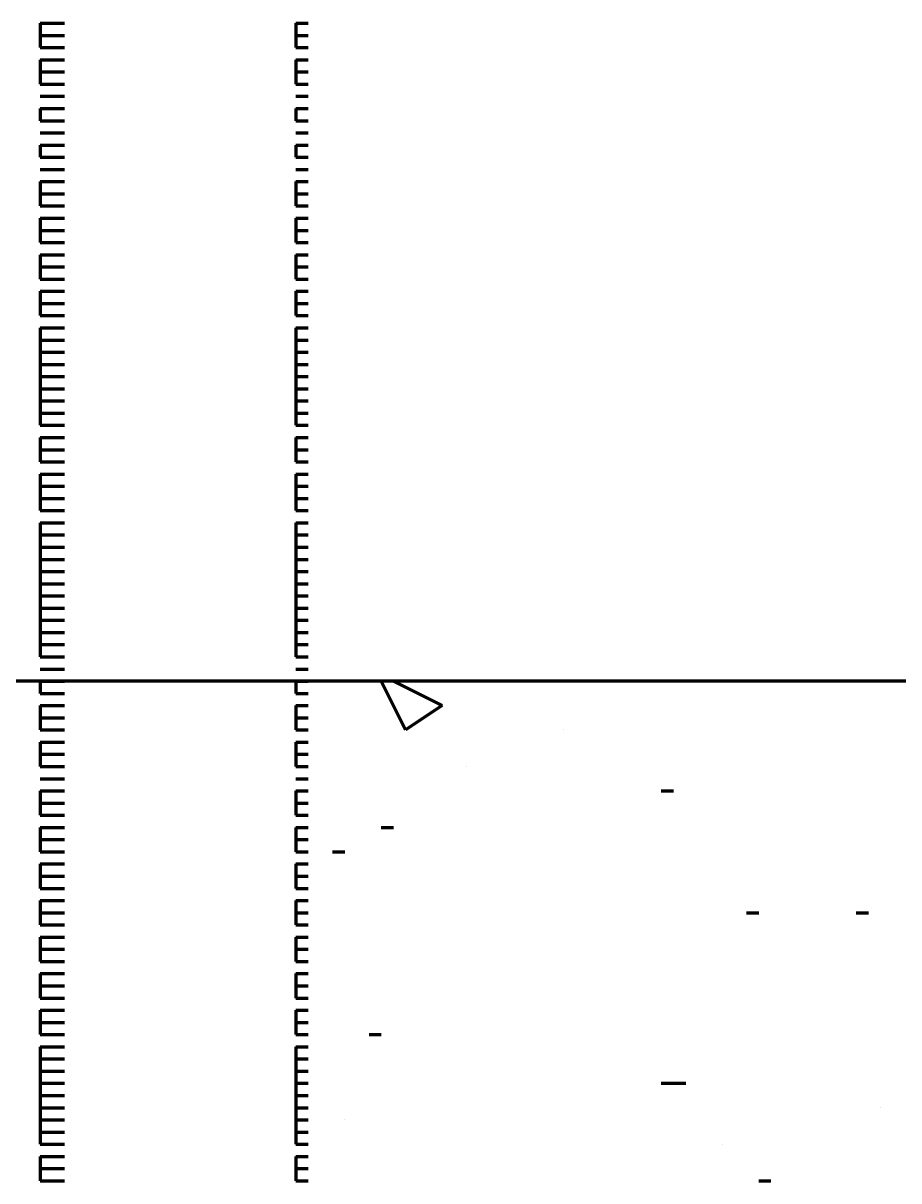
# Model space of a CAD drawing. Header units: inches. Extents: x 16 to 776, y 37 to 575.
# Drawn here: x 276.1 to 288.08, y 314.33 to 330.17 of the extents above; entities that cross this region are included whole.
import ezdxf

# ---------------------------------------------------------------- set-up
doc = ezdxf.new("R2010")
doc.units = ezdxf.units.IN
doc.header["$MEASUREMENT"] = 0
doc.layers.add('P', color=250, linetype='CONTINUOUS', lineweight=100)

msp = doc.modelspace()

# ---------------------------------------------------------------- linework, layer by layer
at = {"layer": 'P', "color": 0, "linetype": 'Continuous'}
for points in [[(276.333, 330.167), (276.5, 330.167)], [(276.333, 330.167), (276.333, 330.167)], [(276.333, 330.167), (276.5, 330.167)], [(276.333, 330.167), (276.5, 330.167)], [(276.333, 330.167), (276.333, 330)], [(276.333, 330.167), (276.5, 330.167)], [(276.5, 330.167), (276.667, 330.167)], [(276.5, 330.167), (276.667, 330.167)], [(276.5, 330.167), (276.667, 330.167)], [(276.5, 330.167), (276.667, 330.167)], [(279.833, 330.167), (280, 330.167)], [(279.833, 330.167), (279.833, 330.167)], [(279.833, 330.167), (280, 330.167)], [(279.833, 330.167), (280, 330.167)], [(279.833, 330.167), (279.833, 330)], [(279.833, 330.167), (280, 330.167)], [(280, 330.167), (280, 330.167)], [(280, 330.167), (280, 330.167)], [(280, 330.167), (280, 330.167)], [(280, 330.167), (280, 330.167)], [(276.333, 330), (276.5, 330)], [(276.333, 330), (276.333, 329.833)], [(276.333, 330), (276.5, 330)], [(276.5, 330), (276.667, 330)], [(276.5, 330), (276.667, 330)], [(279.833, 330), (280, 330)], [(279.833, 330), (279.833, 329.833)], [(279.833, 330), (280, 330)], [(280, 330), (280, 330)], [(280, 330), (280, 330)], [(276.333, 329.833), (276.5, 329.833)], [(276.333, 329.833), (276.5, 329.833)], [(276.333, 329.833), (276.5, 329.833)], [(276.333, 329.833), (276.5, 329.833)], [(276.333, 329.833), (276.5, 329.833)], [(276.333, 329.833), (276.5, 329.833)], [(276.5, 329.833), (276.667, 329.833)], [(276.5, 329.833), (276.667, 329.833)], [(276.5, 329.833), (276.667, 329.833)], [(276.5, 329.833), (276.667, 329.833)], [(276.5, 329.833), (276.667, 329.833)], [(276.5, 329.833), (276.667, 329.833)], [(279.833, 329.833), (280, 329.833)], [(279.833, 329.833), (280, 329.833)], [(279.833, 329.833), (280, 329.833)], [(279.833, 329.833), (280, 329.833)], [(279.833, 329.833), (280, 329.833)], [(279.833, 329.833), (280, 329.833)], [(280, 329.833), (280, 329.833)], [(280, 329.833), (280, 329.833)], [(280, 329.833), (280, 329.833)], [(280, 329.833), (280, 329.833)], [(280, 329.833), (280, 329.833)], [(280, 329.833), (280, 329.833)], [(276.333, 329.667), (276.5, 329.667)], [(276.333, 329.667), (276.333, 329.5)], [(276.333, 329.667), (276.5, 329.667)], [(276.5, 329.667), (276.667, 329.667)], [(276.5, 329.667), (276.667, 329.667)], [(279.833, 329.667), (280, 329.667)], [(279.833, 329.667), (279.833, 329.5)], [(279.833, 329.667), (280, 329.667)], [(280, 329.667), (280, 329.667)], [(280, 329.667), (280, 329.667)], [(276.333, 329.5), (276.5, 329.5)], [(276.333, 329.5), (276.333, 329.333)], [(276.333, 329.5), (276.5, 329.5)], [(276.5, 329.5), (276.667, 329.5)], [(276.5, 329.5), (276.667, 329.5)], [(279.833, 329.5), (280, 329.5)], [(279.833, 329.5), (279.833, 329.333)], [(279.833, 329.5), (280, 329.5)], [(280, 329.5), (280, 329.5)], [(280, 329.5), (280, 329.5)], [(276.333, 329.333), (276.5, 329.333)], [(276.333, 329.333), (276.333, 329.333)], [(276.333, 329.333), (276.5, 329.333)], [(276.333, 329.333), (276.5, 329.333)], [(276.333, 329.333), (276.5, 329.333)], [(276.333, 329.333), (276.5, 329.333)], [(276.5, 329.333), (276.667, 329.333)], [(276.5, 329.333), (276.667, 329.333)], [(276.5, 329.333), (276.667, 329.333)], [(276.5, 329.333), (276.667, 329.333)], [(276.5, 329.333), (276.667, 329.333)], [(279.833, 329.333), (280, 329.333)], [(279.833, 329.333), (279.833, 329.333)], [(279.833, 329.333), (280, 329.333)], [(279.833, 329.333), (280, 329.333)], [(279.833, 329.333), (280, 329.333)], [(279.833, 329.333), (280, 329.333)], [(280, 329.333), (280, 329.333)], [(280, 329.333), (280, 329.333)], [(280, 329.333), (280, 329.333)], [(280, 329.333), (280, 329.333)], [(280, 329.333), (280, 329.333)], [(276.333, 329.167), (276.5, 329.167)], [(276.333, 329.167), (276.5, 329.167)], [(276.333, 329.167), (276.5, 329.167)], [(276.5, 329.167), (276.667, 329.167)], [(276.5, 329.167), (276.667, 329.167)], [(276.5, 329.167), (276.667, 329.167)], [(279.833, 329.167), (280, 329.167)], [(279.833, 329.167), (280, 329.167)], [(279.833, 329.167), (280, 329.167)], [(280, 329.167), (280, 329.167)], [(280, 329.167), (280, 329.167)], [(280, 329.167), (280, 329.167)], [(276.333, 329), (276.5, 329)], [(276.333, 329), (276.333, 329)], [(276.333, 329), (276.5, 329)], [(276.333, 329), (276.5, 329)], [(276.333, 329), (276.333, 328.833)], [(276.333, 329), (276.5, 329)], [(276.5, 329), (276.667, 329)], [(276.5, 329), (276.667, 329)], [(276.5, 329), (276.667, 329)], [(276.5, 329), (276.667, 329)], [(279.833, 329), (280, 329)], [(279.833, 329), (279.833, 329)], [(279.833, 329), (280, 329)], [(279.833, 329), (280, 329)], [(279.833, 329), (279.833, 328.833)], [(279.833, 329), (280, 329)], [(280, 329), (280, 329)], [(280, 329), (280, 329)], [(280, 329), (280, 329)], [(280, 329), (280, 329)], [(276.333, 328.833), (276.5, 328.833)], [(276.333, 328.833), (276.5, 328.833)], [(276.333, 328.833), (276.5, 328.833)], [(276.5, 328.833), (276.667, 328.833)], [(276.5, 328.833), (276.667, 328.833)], [(276.5, 328.833), (276.667, 328.833)], [(279.833, 328.833), (280, 328.833)], [(279.833, 328.833), (280, 328.833)], [(279.833, 328.833), (280, 328.833)], [(280, 328.833), (280, 328.833)], [(280, 328.833), (280, 328.833)], [(280, 328.833), (280, 328.833)], [(276.333, 328.667), (276.5, 328.667)], [(276.333, 328.667), (276.5, 328.667)], [(276.333, 328.667), (276.5, 328.667)], [(276.5, 328.667), (276.667, 328.667)], [(276.5, 328.667), (276.667, 328.667)], [(276.5, 328.667), (276.667, 328.667)], [(279.833, 328.667), (280, 328.667)], [(279.833, 328.667), (280, 328.667)], [(279.833, 328.667), (280, 328.667)], [(280, 328.667), (280, 328.667)], [(280, 328.667), (280, 328.667)], [(280, 328.667), (280, 328.667)], [(276.333, 328.5), (276.5, 328.5)], [(276.333, 328.5), (276.333, 328.5)], [(276.333, 328.5), (276.5, 328.5)], [(276.333, 328.5), (276.5, 328.5)], [(276.333, 328.5), (276.333, 328.333)], [(276.333, 328.5), (276.5, 328.5)], [(276.5, 328.5), (276.667, 328.5)], [(276.5, 328.5), (276.667, 328.5)], [(276.5, 328.5), (276.667, 328.5)], [(276.5, 328.5), (276.667, 328.5)], [(279.833, 328.5), (280, 328.5)], [(279.833, 328.5), (279.833, 328.5)], [(279.833, 328.5), (280, 328.5)], [(279.833, 328.5), (280, 328.5)], [(279.833, 328.5), (279.833, 328.333)], [(279.833, 328.5), (280, 328.5)], [(280, 328.5), (280, 328.5)], [(280, 328.5), (280, 328.5)], [(280, 328.5), (280, 328.5)], [(280, 328.5), (280, 328.5)], [(276.333, 328.333), (276.5, 328.333)], [(276.333, 328.333), (276.5, 328.333)], [(276.333, 328.333), (276.5, 328.333)], [(276.5, 328.333), (276.667, 328.333)], [(276.5, 328.333), (276.667, 328.333)], [(276.5, 328.333), (276.667, 328.333)], [(279.833, 328.333), (280, 328.333)], [(279.833, 328.333), (280, 328.333)], [(279.833, 328.333), (280, 328.333)], [(280, 328.333), (280, 328.333)], [(280, 328.333), (280, 328.333)], [(280, 328.333), (280, 328.333)], [(276.333, 328.167), (276.5, 328.167)], [(276.333, 328.167), (276.5, 328.167)], [(276.333, 328.167), (276.5, 328.167)], [(276.5, 328.167), (276.667, 328.167)], [(276.5, 328.167), (276.667, 328.167)], [(276.5, 328.167), (276.667, 328.167)], [(279.833, 328.167), (280, 328.167)], [(279.833, 328.167), (280, 328.167)], [(279.833, 328.167), (280, 328.167)], [(280, 328.167), (280, 328.167)], [(280, 328.167), (280, 328.167)], [(280, 328.167), (280, 328.167)], [(276.333, 328), (276.5, 328)], [(276.333, 328), (276.333, 328)], [(276.333, 328), (276.5, 328)], [(276.333, 328), (276.5, 328)], [(276.333, 328), (276.333, 327.833)], [(276.333, 328), (276.5, 328)], [(276.5, 328), (276.667, 328)], [(276.5, 328), (276.667, 328)], [(276.5, 328), (276.667, 328)], [(276.5, 328), (276.667, 328)], [(279.833, 328), (280, 328)], [(279.833, 328), (279.833, 328)], [(279.833, 328), (280, 328)], [(279.833, 328), (280, 328)], [(279.833, 328), (279.833, 327.833)], [(279.833, 328), (280, 328)], [(280, 328), (280, 328)], [(280, 328), (280, 328)], [(280, 328), (280, 328)], [(280, 328), (280, 328)], [(276.333, 327.833), (276.5, 327.833)], [(276.333, 327.833), (276.333, 327.667)], [(276.333, 327.833), (276.5, 327.833)], [(276.5, 327.833), (276.667, 327.833)], [(276.5, 327.833), (276.667, 327.833)], [(279.833, 327.833), (280, 327.833)], [(279.833, 327.833), (279.833, 327.667)], [(279.833, 327.833), (280, 327.833)], [(280, 327.833), (280, 327.833)], [(280, 327.833), (280, 327.833)], [(276.333, 327.667), (276.5, 327.667)], [(276.333, 327.667), (276.5, 327.667)], [(276.333, 327.667), (276.5, 327.667)], [(276.333, 327.667), (276.5, 327.667)], [(276.333, 327.667), (276.5, 327.667)], [(276.333, 327.667), (276.5, 327.667)], [(276.5, 327.667), (276.667, 327.667)], [(276.5, 327.667), (276.667, 327.667)], [(276.5, 327.667), (276.667, 327.667)], [(276.5, 327.667), (276.667, 327.667)], [(276.5, 327.667), (276.667, 327.667)], [(276.5, 327.667), (276.667, 327.667)], [(279.833, 327.667), (280, 327.667)], [(279.833, 327.667), (280, 327.667)], [(279.833, 327.667), (280, 327.667)], [(279.833, 327.667), (280, 327.667)], [(279.833, 327.667), (280, 327.667)], [(279.833, 327.667), (280, 327.667)], [(280, 327.667), (280, 327.667)], [(280, 327.667), (280, 327.667)], [(280, 327.667), (280, 327.667)], [(280, 327.667), (280, 327.667)], [(280, 327.667), (280, 327.667)], [(280, 327.667), (280, 327.667)], [(276.333, 327.5), (276.5, 327.5)], [(276.333, 327.5), (276.333, 327.333)], [(276.333, 327.5), (276.5, 327.5)], [(276.5, 327.5), (276.667, 327.5)], [(276.5, 327.5), (276.667, 327.5)], [(279.833, 327.5), (280, 327.5)], [(279.833, 327.5), (279.833, 327.333)], [(279.833, 327.5), (280, 327.5)], [(280, 327.5), (280, 327.5)], [(280, 327.5), (280, 327.5)], [(276.333, 327.333), (276.5, 327.333)], [(276.333, 327.333), (276.333, 327.167)], [(276.333, 327.333), (276.5, 327.333)], [(276.5, 327.333), (276.667, 327.333)], [(276.5, 327.333), (276.667, 327.333)], [(279.833, 327.333), (280, 327.333)], [(279.833, 327.333), (279.833, 327.167)], [(279.833, 327.333), (280, 327.333)], [(280, 327.333), (280, 327.333)], [(280, 327.333), (280, 327.333)], [(276.333, 327.167), (276.5, 327.167)], [(276.333, 327.167), (276.333, 327.167)], [(276.333, 327.167), (276.5, 327.167)], [(276.333, 327.167), (276.5, 327.167)], [(276.333, 327.167), (276.5, 327.167)], [(276.5, 327.167), (276.667, 327.167)], [(276.5, 327.167), (276.667, 327.167)], [(276.5, 327.167), (276.667, 327.167)], [(276.5, 327.167), (276.667, 327.167)], [(279.833, 327.167), (280, 327.167)], [(279.833, 327.167), (279.833, 327.167)], [(279.833, 327.167), (280, 327.167)], [(279.833, 327.167), (280, 327.167)], [(279.833, 327.167), (280, 327.167)], [(280, 327.167), (280, 327.167)], [(280, 327.167), (280, 327.167)], [(280, 327.167), (280, 327.167)], [(280, 327.167), (280, 327.167)], [(276.333, 327), (276.5, 327)], [(276.333, 327), (276.333, 326.833)], [(276.333, 327), (276.5, 327)], [(276.5, 327), (276.667, 327)], [(276.5, 327), (276.667, 327)], [(279.833, 327), (280, 327)], [(279.833, 327), (279.833, 326.833)], [(279.833, 327), (280, 327)], [(280, 327), (280, 327)], [(280, 327), (280, 327)], [(276.333, 326.833), (276.5, 326.833)], [(276.333, 326.833), (276.333, 326.833)], [(276.333, 326.833), (276.5, 326.833)], [(276.333, 326.833), (276.5, 326.833)], [(276.333, 326.833), (276.333, 326.667)], [(276.333, 326.833), (276.5, 326.833)], [(276.5, 326.833), (276.667, 326.833)], [(276.5, 326.833), (276.667, 326.833)], [(276.5, 326.833), (276.667, 326.833)], [(276.5, 326.833), (276.667, 326.833)], [(279.833, 326.833), (280, 326.833)], [(279.833, 326.833), (279.833, 326.833)], [(279.833, 326.833), (280, 326.833)], [(279.833, 326.833), (280, 326.833)], [(279.833, 326.833), (279.833, 326.667)], [(279.833, 326.833), (280, 326.833)], [(280, 326.833), (280, 326.833)], [(280, 326.833), (280, 326.833)], [(280, 326.833), (280, 326.833)], [(280, 326.833), (280, 326.833)], [(276.333, 326.667), (276.5, 326.667)], [(276.333, 326.667), (276.5, 326.667)], [(276.5, 326.667), (276.667, 326.667)], [(276.5, 326.667), (276.667, 326.667)], [(279.833, 326.667), (280, 326.667)], [(279.833, 326.667), (280, 326.667)], [(280, 326.667), (280, 326.667)], [(280, 326.667), (280, 326.667)], [(276.333, 326.5), (276.5, 326.5)], [(276.333, 326.5), (276.333, 326.333)], [(276.333, 326.5), (276.5, 326.5)], [(276.5, 326.5), (276.667, 326.5)], [(276.5, 326.5), (276.667, 326.5)], [(279.833, 326.5), (280, 326.5)], [(279.833, 326.5), (279.833, 326.333)], [(279.833, 326.5), (280, 326.5)], [(280, 326.5), (280, 326.5)], [(280, 326.5), (280, 326.5)], [(276.333, 326.333), (276.5, 326.333)], [(276.333, 326.333), (276.333, 326.333)], [(276.333, 326.333), (276.5, 326.333)], [(276.333, 326.333), (276.5, 326.333)], [(276.333, 326.333), (276.333, 326.167)], [(276.333, 326.333), (276.5, 326.333)], [(276.5, 326.333), (276.667, 326.333)], [(276.5, 326.333), (276.667, 326.333)], [(276.5, 326.333), (276.667, 326.333)], [(276.5, 326.333), (276.667, 326.333)], [(279.833, 326.333), (280, 326.333)], [(279.833, 326.333), (279.833, 326.333)], [(279.833, 326.333), (280, 326.333)], [(279.833, 326.333), (280, 326.333)], [(279.833, 326.333), (279.833, 326.167)], [(279.833, 326.333), (280, 326.333)], [(280, 326.333), (280, 326.333)], [(280, 326.333), (280, 326.333)], [(280, 326.333), (280, 326.333)], [(280, 326.333), (280, 326.333)], [(276.333, 326.167), (276.5, 326.167)], [(276.333, 326.167), (276.5, 326.167)], [(276.5, 326.167), (276.667, 326.167)], [(276.5, 326.167), (276.667, 326.167)], [(279.833, 326.167), (280, 326.167)], [(279.833, 326.167), (280, 326.167)], [(280, 326.167), (280, 326.167)], [(280, 326.167), (280, 326.167)], [(276.333, 326), (276.5, 326)], [(276.333, 326), (276.333, 326)], [(276.333, 326), (276.5, 326)], [(276.333, 326), (276.5, 326)], [(276.333, 326), (276.333, 325.833)], [(276.333, 326), (276.5, 326)], [(276.5, 326), (276.667, 326)], [(276.5, 326), (276.667, 326)], [(276.5, 326), (276.667, 326)], [(276.5, 326), (276.667, 326)], [(279.833, 326), (280, 326)], [(279.833, 326), (279.833, 326)], [(279.833, 326), (280, 326)], [(279.833, 326), (280, 326)], [(279.833, 326), (279.833, 325.833)], [(279.833, 326), (280, 326)], [(280, 326), (280, 326)], [(280, 326), (280, 326)], [(280, 326), (280, 326)], [(280, 326), (280, 326)], [(276.333, 325.833), (276.5, 325.833)], [(276.333, 325.833), (276.333, 325.667)], [(276.333, 325.833), (276.5, 325.833)], [(276.5, 325.833), (276.667, 325.833)], [(276.5, 325.833), (276.667, 325.833)], [(279.833, 325.833), (280, 325.833)], [(279.833, 325.833), (279.833, 325.667)], [(279.833, 325.833), (280, 325.833)], [(280, 325.833), (280, 325.833)], [(280, 325.833), (280, 325.833)], [(276.333, 325.667), (276.5, 325.667)], [(276.333, 325.667), (276.333, 325.5)], [(276.333, 325.667), (276.5, 325.667)], [(276.5, 325.667), (276.667, 325.667)], [(276.5, 325.667), (276.667, 325.667)], [(279.833, 325.667), (280, 325.667)], [(279.833, 325.667), (279.833, 325.5)], [(279.833, 325.667), (280, 325.667)], [(280, 325.667), (280, 325.667)], [(280, 325.667), (280, 325.667)], [(276.333, 325.5), (276.5, 325.5)], [(276.333, 325.5), (276.5, 325.5)], [(276.333, 325.5), (276.5, 325.5)], [(276.333, 325.5), (276.333, 325.333)], [(276.333, 325.5), (276.5, 325.5)], [(276.5, 325.5), (276.667, 325.5)], [(276.5, 325.5), (276.667, 325.5)], [(276.5, 325.5), (276.667, 325.5)], [(276.5, 325.5), (276.667, 325.5)], [(279.833, 325.5), (280, 325.5)], [(279.833, 325.5), (280, 325.5)], [(279.833, 325.5), (280, 325.5)], [(279.833, 325.5), (279.833, 325.333)], [(279.833, 325.5), (280, 325.5)], [(280, 325.5), (280, 325.5)], [(280, 325.5), (280, 325.5)], [(280, 325.5), (280, 325.5)], [(280, 325.5), (280, 325.5)], [(276.333, 325.333), (276.5, 325.333)], [(276.333, 325.333), (276.333, 325.167)], [(276.333, 325.333), (276.5, 325.333)], [(276.5, 325.333), (276.667, 325.333)], [(276.5, 325.333), (276.667, 325.333)], [(279.833, 325.333), (280, 325.333)], [(279.833, 325.333), (279.833, 325.167)], [(279.833, 325.333), (280, 325.333)], [(280, 325.333), (280, 325.333)], [(280, 325.333), (280, 325.333)], [(276.333, 325.167), (276.5, 325.167)], [(276.333, 325.167), (276.333, 325)], [(276.333, 325.167), (276.5, 325.167)], [(276.5, 325.167), (276.667, 325.167)], [(276.5, 325.167), (276.667, 325.167)], [(279.833, 325.167), (280, 325.167)], [(279.833, 325.167), (279.833, 325)], [(279.833, 325.167), (280, 325.167)], [(280, 325.167), (280, 325.167)], [(280, 325.167), (280, 325.167)], [(276.333, 325), (276.5, 325)], [(276.333, 325), (276.5, 325)], [(276.333, 325), (276.5, 325)], [(276.333, 325), (276.333, 324.833)], [(276.333, 325), (276.5, 325)], [(276.5, 325), (276.667, 325)], [(276.5, 325), (276.667, 325)], [(276.5, 325), (276.667, 325)], [(276.5, 325), (276.667, 325)], [(279.833, 325), (280, 325)], [(279.833, 325), (280, 325)], [(279.833, 325), (280, 325)], [(279.833, 325), (279.833, 324.833)], [(279.833, 325), (280, 325)], [(280, 325), (280, 325)], [(280, 325), (280, 325)], [(280, 325), (280, 325)], [(280, 325), (280, 325)], [(276.333, 324.833), (276.5, 324.833)], [(276.333, 324.833), (276.333, 324.667)], [(276.333, 324.833), (276.5, 324.833)], [(276.5, 324.833), (276.667, 324.833)], [(276.5, 324.833), (276.667, 324.833)], [(279.833, 324.833), (280, 324.833)], [(279.833, 324.833), (279.833, 324.667)], [(279.833, 324.833), (280, 324.833)], [(280, 324.833), (280, 324.833)], [(280, 324.833), (280, 324.833)], [(276.333, 324.667), (276.5, 324.667)], [(276.333, 324.667), (276.333, 324.667)], [(276.333, 324.667), (276.5, 324.667)], [(276.333, 324.667), (276.5, 324.667)], [(276.333, 324.667), (276.5, 324.667)], [(276.5, 324.667), (276.667, 324.667)], [(276.5, 324.667), (276.667, 324.667)], [(276.5, 324.667), (276.667, 324.667)], [(276.5, 324.667), (276.667, 324.667)], [(279.833, 324.667), (280, 324.667)], [(279.833, 324.667), (279.833, 324.667)], [(279.833, 324.667), (280, 324.667)], [(279.833, 324.667), (280, 324.667)], [(279.833, 324.667), (280, 324.667)], [(280, 324.667), (280, 324.667)], [(280, 324.667), (280, 324.667)], [(280, 324.667), (280, 324.667)], [(280, 324.667), (280, 324.667)], [(276.333, 324.5), (276.5, 324.5)], [(276.333, 324.5), (276.333, 324.333)], [(276.333, 324.5), (276.5, 324.5)], [(276.5, 324.5), (276.667, 324.5)], [(276.5, 324.5), (276.667, 324.5)], [(279.833, 324.5), (280, 324.5)], [(279.833, 324.5), (279.833, 324.333)], [(279.833, 324.5), (280, 324.5)], [(280, 324.5), (280, 324.5)], [(280, 324.5), (280, 324.5)], [(276.333, 324.333), (276.5, 324.333)], [(276.333, 324.333), (276.333, 324.167)], [(276.333, 324.333), (276.5, 324.333)], [(276.5, 324.333), (276.667, 324.333)], [(276.5, 324.333), (276.667, 324.333)], [(279.833, 324.333), (280, 324.333)], [(279.833, 324.333), (279.833, 324.167)], [(279.833, 324.333), (280, 324.333)], [(280, 324.333), (280, 324.333)], [(280, 324.333), (280, 324.333)], [(276.333, 324.167), (276.5, 324.167)], [(276.333, 324.167), (276.333, 324.167)], [(276.333, 324.167), (276.5, 324.167)], [(276.333, 324.167), (276.5, 324.167)], [(276.333, 324.167), (276.5, 324.167)], [(276.5, 324.167), (276.667, 324.167)], [(276.5, 324.167), (276.667, 324.167)], [(276.5, 324.167), (276.667, 324.167)], [(276.5, 324.167), (276.667, 324.167)], [(279.833, 324.167), (280, 324.167)], [(279.833, 324.167), (279.833, 324.167)], [(279.833, 324.167), (280, 324.167)], [(279.833, 324.167), (280, 324.167)], [(279.833, 324.167), (280, 324.167)], [(280, 324.167), (280, 324.167)], [(280, 324.167), (280, 324.167)], [(280, 324.167), (280, 324.167)], [(280, 324.167), (280, 324.167)], [(276.333, 324), (276.5, 324)], [(276.333, 324), (276.333, 323.833)], [(276.333, 324), (276.5, 324)], [(276.5, 324), (276.667, 324)], [(276.5, 324), (276.667, 324)], [(279.833, 324), (280, 324)], [(279.833, 324), (279.833, 323.833)], [(279.833, 324), (280, 324)], [(280, 324), (280, 324)], [(280, 324), (280, 324)], [(276.333, 323.833), (276.5, 323.833)], [(276.333, 323.833), (276.333, 323.833)], [(276.333, 323.833), (276.5, 323.833)], [(276.333, 323.833), (276.5, 323.833)], [(276.333, 323.833), (276.333, 323.667)], [(276.333, 323.833), (276.5, 323.833)], [(276.5, 323.833), (276.667, 323.833)], [(276.5, 323.833), (276.667, 323.833)], [(276.5, 323.833), (276.667, 323.833)], [(276.5, 323.833), (276.667, 323.833)], [(279.833, 323.833), (280, 323.833)], [(279.833, 323.833), (279.833, 323.833)], [(279.833, 323.833), (280, 323.833)], [(279.833, 323.833), (280, 323.833)], [(279.833, 323.833), (279.833, 323.667)], [(279.833, 323.833), (280, 323.833)], [(280, 323.833), (280, 323.833)], [(280, 323.833), (280, 323.833)], [(280, 323.833), (280, 323.833)], [(280, 323.833), (280, 323.833)], [(276.333, 323.667), (276.5, 323.667)], [(276.333, 323.667), (276.333, 323.5)], [(276.333, 323.667), (276.5, 323.667)], [(276.5, 323.667), (276.667, 323.667)], [(276.5, 323.667), (276.667, 323.667)], [(279.833, 323.667), (280, 323.667)], [(279.833, 323.667), (279.833, 323.5)], [(279.833, 323.667), (280, 323.667)], [(280, 323.667), (280, 323.667)], [(280, 323.667), (280, 323.667)], [(276.333, 323.5), (276.5, 323.5)], [(276.333, 323.5), (276.5, 323.5)], [(276.5, 323.5), (276.667, 323.5)], [(276.5, 323.5), (276.667, 323.5)], [(279.833, 323.5), (280, 323.5)], [(279.833, 323.5), (280, 323.5)], [(280, 323.5), (280, 323.5)], [(280, 323.5), (280, 323.5)], [(276.333, 323.333), (276.5, 323.333)], [(276.333, 323.333), (276.333, 323.333)], [(276.333, 323.333), (276.5, 323.333)], [(276.333, 323.333), (276.5, 323.333)], [(276.333, 323.333), (276.333, 323.167)], [(276.333, 323.333), (276.5, 323.333)], [(276.5, 323.333), (276.667, 323.333)], [(276.5, 323.333), (276.667, 323.333)], [(276.5, 323.333), (276.667, 323.333)], [(276.5, 323.333), (276.667, 323.333)], [(279.833, 323.333), (280, 323.333)], [(279.833, 323.333), (279.833, 323.333)], [(279.833, 323.333), (280, 323.333)], [(279.833, 323.333), (280, 323.333)], [(279.833, 323.333), (279.833, 323.167)], [(279.833, 323.333), (280, 323.333)], [(280, 323.333), (280, 323.333)], [(280, 323.333), (280, 323.333)], [(280, 323.333), (280, 323.333)], [(280, 323.333), (280, 323.333)], [(276.333, 323.167), (276.5, 323.167)], [(276.333, 323.167), (276.333, 323)], [(276.333, 323.167), (276.5, 323.167)], [(276.5, 323.167), (276.667, 323.167)], [(276.5, 323.167), (276.667, 323.167)], [(279.833, 323.167), (280, 323.167)], [(279.833, 323.167), (279.833, 323)], [(279.833, 323.167), (280, 323.167)], [(280, 323.167), (280, 323.167)], [(280, 323.167), (280, 323.167)], [(276.333, 323), (276.5, 323)], [(276.333, 323), (276.5, 323)], [(276.333, 323), (276.5, 323)], [(276.333, 323), (276.333, 322.833)], [(276.333, 323), (276.5, 323)], [(276.5, 323), (276.667, 323)], [(276.5, 323), (276.667, 323)], [(276.5, 323), (276.667, 323)], [(276.5, 323), (276.667, 323)], [(279.833, 323), (280, 323)], [(279.833, 323), (280, 323)], [(279.833, 323), (280, 323)], [(279.833, 323), (279.833, 322.833)], [(279.833, 323), (280, 323)], [(280, 323), (280, 323)], [(280, 323), (280, 323)], [(280, 323), (280, 323)], [(280, 323), (280, 323)], [(276.333, 322.833), (276.5, 322.833)], [(276.333, 322.833), (276.333, 322.667)], [(276.333, 322.833), (276.5, 322.833)], [(276.5, 322.833), (276.667, 322.833)], [(276.5, 322.833), (276.667, 322.833)], [(279.833, 322.833), (280, 322.833)], [(279.833, 322.833), (279.833, 322.667)], [(279.833, 322.833), (280, 322.833)], [(280, 322.833), (280, 322.833)], [(280, 322.833), (280, 322.833)], [(276.333, 322.667), (276.5, 322.667)], [(276.333, 322.667), (276.333, 322.5)], [(276.333, 322.667), (276.5, 322.667)], [(276.5, 322.667), (276.667, 322.667)], [(276.5, 322.667), (276.667, 322.667)], [(279.833, 322.667), (280, 322.667)], [(279.833, 322.667), (279.833, 322.5)], [(279.833, 322.667), (280, 322.667)], [(280, 322.667), (280, 322.667)], [(280, 322.667), (280, 322.667)], [(276.333, 322.5), (276.5, 322.5)], [(276.333, 322.5), (276.5, 322.5)], [(276.333, 322.5), (276.5, 322.5)], [(276.333, 322.5), (276.333, 322.333)], [(276.333, 322.5), (276.5, 322.5)], [(276.5, 322.5), (276.667, 322.5)], [(276.5, 322.5), (276.667, 322.5)], [(276.5, 322.5), (276.667, 322.5)], [(276.5, 322.5), (276.667, 322.5)], [(279.833, 322.5), (280, 322.5)], [(279.833, 322.5), (280, 322.5)], [(279.833, 322.5), (280, 322.5)], [(279.833, 322.5), (279.833, 322.333)], [(279.833, 322.5), (280, 322.5)], [(280, 322.5), (280, 322.5)], [(280, 322.5), (280, 322.5)], [(280, 322.5), (280, 322.5)], [(280, 322.5), (280, 322.5)], [(276.333, 322.333), (276.5, 322.333)], [(276.333, 322.333), (276.333, 322.167)], [(276.333, 322.333), (276.5, 322.333)], [(276.5, 322.333), (276.667, 322.333)], [(276.5, 322.333), (276.667, 322.333)], [(279.833, 322.333), (280, 322.333)], [(279.833, 322.333), (279.833, 322.167)], [(279.833, 322.333), (280, 322.333)], [(280, 322.333), (280, 322.333)], [(280, 322.333), (280, 322.333)], [(276.333, 322.167), (276.5, 322.167)], [(276.333, 322.167), (276.333, 322)], [(276.333, 322.167), (276.5, 322.167)], [(276.5, 322.167), (276.667, 322.167)], [(276.5, 322.167), (276.667, 322.167)], [(279.833, 322.167), (280, 322.167)], [(279.833, 322.167), (279.833, 322)], [(279.833, 322.167), (280, 322.167)], [(280, 322.167), (280, 322.167)], [(280, 322.167), (280, 322.167)], [(276.333, 322), (276.5, 322)], [(276.333, 322), (276.5, 322)], [(276.333, 322), (276.5, 322)], [(276.333, 322), (276.333, 321.833)], [(276.333, 322), (276.5, 322)], [(276.5, 322), (276.667, 322)], [(276.5, 322), (276.667, 322)], [(276.5, 322), (276.667, 322)], [(276.5, 322), (276.667, 322)], [(279.833, 322), (280, 322)], [(279.833, 322), (280, 322)], [(279.833, 322), (280, 322)], [(279.833, 322), (279.833, 321.833)], [(279.833, 322), (280, 322)], [(280, 322), (280, 322)], [(280, 322), (280, 322)], [(280, 322), (280, 322)], [(280, 322), (280, 322)], [(276.333, 321.833), (276.5, 321.833)], [(276.333, 321.833), (276.333, 321.667)], [(276.333, 321.833), (276.5, 321.833)], [(276.5, 321.833), (276.667, 321.833)], [(276.5, 321.833), (276.667, 321.833)], [(279.833, 321.833), (280, 321.833)], [(279.833, 321.833), (279.833, 321.667)], [(279.833, 321.833), (280, 321.833)], [(280, 321.833), (280, 321.833)], [(280, 321.833), (280, 321.833)], [(276.333, 321.667), (276.5, 321.667)], [(276.333, 321.667), (276.333, 321.667)], [(276.333, 321.667), (276.5, 321.667)], [(276.333, 321.667), (276.5, 321.667)], [(276.333, 321.667), (276.333, 321.5)], [(276.333, 321.667), (276.5, 321.667)], [(276.5, 321.667), (276.667, 321.667)], [(276.5, 321.667), (276.667, 321.667)], [(276.5, 321.667), (276.667, 321.667)], [(276.5, 321.667), (276.667, 321.667)], [(279.833, 321.667), (280, 321.667)], [(279.833, 321.667), (279.833, 321.667)], [(279.833, 321.667), (280, 321.667)], [(279.833, 321.667), (280, 321.667)], [(279.833, 321.667), (279.833, 321.5)], [(279.833, 321.667), (280, 321.667)], [(280, 321.667), (280, 321.667)], [(280, 321.667), (280, 321.667)], [(280, 321.667), (280, 321.667)], [(280, 321.667), (280, 321.667)], [(276.333, 321.5), (276.5, 321.5)], [(276.333, 321.5), (276.5, 321.5)], [(276.333, 321.5), (276.5, 321.5)], [(276.5, 321.5), (276.667, 321.5)], [(276.5, 321.5), (276.667, 321.5)], [(276.5, 321.5), (276.667, 321.5)], [(279.833, 321.5), (280, 321.5)], [(279.833, 321.5), (280, 321.5)], [(279.833, 321.5), (280, 321.5)], [(280, 321.5), (280, 321.5)], [(280, 321.5), (280, 321.5)], [(280, 321.5), (280, 321.5)], [(276.333, 321.333), (276.5, 321.333)], [(276.333, 321.333), (276.5, 321.333)], [(276.333, 321.333), (276.5, 321.333)], [(276.5, 321.333), (276.667, 321.333)], [(276.5, 321.333), (276.667, 321.333)], [(276.5, 321.333), (276.667, 321.333)], [(279.833, 321.333), (280, 321.333)], [(279.833, 321.333), (280, 321.333)], [(279.833, 321.333), (280, 321.333)], [(280, 321.333), (280, 321.333)], [(280, 321.333), (280, 321.333)], [(280, 321.333), (280, 321.333)], [(325, 321.167), (245.833, 321.167)], [(276.333, 321.167), (276.5, 321.167)], [(276.333, 321.167), (276.333, 321.167)], [(276.333, 321.167), (276.5, 321.167)], [(276.333, 321.167), (276.5, 321.167)], [(276.333, 321.167), (276.333, 321)], [(276.333, 321.167), (276.5, 321.167)], [(276.5, 321.167), (276.667, 321.167)], [(276.5, 321.167), (276.667, 321.167)], [(276.5, 321.167), (276.667, 321.167)], [(276.5, 321.167), (276.667, 321.167)], [(279.833, 321.167), (280, 321.167)], [(279.833, 321.167), (279.833, 321.167)], [(279.833, 321.167), (280, 321.167)], [(279.833, 321.167), (280, 321.167)], [(279.833, 321.167), (279.833, 321)], [(279.833, 321.167), (280, 321.167)], [(280, 321.167), (280, 321.167)], [(280, 321.167), (280, 321.167)], [(280, 321.167), (280, 321.167)], [(280, 321.167), (280, 321.167)], [(281.333, 320.5), (281, 321.167)], [(281.833, 320.833), (281.167, 321.167)], [(276.333, 321), (276.5, 321)], [(276.333, 321), (276.5, 321)], [(276.333, 321), (276.5, 321)], [(276.5, 321), (276.667, 321)], [(276.5, 321), (276.667, 321)], [(276.5, 321), (276.667, 321)], [(279.833, 321), (280, 321)], [(279.833, 321), (280, 321)], [(279.833, 321), (280, 321)], [(280, 321), (280, 321)], [(280, 321), (280, 321)], [(280, 321), (280, 321)], [(276.333, 320.833), (276.5, 320.833)], [(276.333, 320.833), (276.5, 320.833)], [(276.333, 320.833), (276.5, 320.833)], [(276.333, 320.833), (276.5, 320.833)], [(276.333, 320.833), (276.333, 320.667)], [(276.333, 320.833), (276.5, 320.833)], [(276.5, 320.833), (276.667, 320.833)], [(276.5, 320.833), (276.667, 320.833)], [(276.5, 320.833), (276.667, 320.833)], [(276.5, 320.833), (276.667, 320.833)], [(276.5, 320.833), (276.667, 320.833)], [(279.833, 320.833), (280, 320.833)], [(279.833, 320.833), (280, 320.833)], [(279.833, 320.833), (280, 320.833)], [(279.833, 320.833), (280, 320.833)], [(279.833, 320.833), (279.833, 320.667)], [(279.833, 320.833), (280, 320.833)], [(280, 320.833), (280, 320.833)], [(280, 320.833), (280, 320.833)], [(280, 320.833), (280, 320.833)], [(280, 320.833), (280, 320.833)], [(280, 320.833), (280, 320.833)], [(281.833, 320.833), (281.333, 320.5)], [(276.333, 320.667), (276.5, 320.667)], [(276.333, 320.667), (276.333, 320.5)], [(276.333, 320.667), (276.5, 320.667)], [(276.5, 320.667), (276.667, 320.667)], [(276.5, 320.667), (276.667, 320.667)], [(279.833, 320.667), (280, 320.667)], [(279.833, 320.667), (279.833, 320.5)], [(279.833, 320.667), (280, 320.667)], [(280, 320.667), (280, 320.667)], [(280, 320.667), (280, 320.667)], [(276.333, 320.5), (276.5, 320.5)], [(276.333, 320.5), (276.5, 320.5)], [(276.333, 320.5), (276.5, 320.5)], [(276.5, 320.5), (276.667, 320.5)], [(276.5, 320.5), (276.667, 320.5)], [(276.5, 320.5), (276.667, 320.5)], [(279.833, 320.5), (280, 320.5)], [(279.833, 320.5), (280, 320.5)], [(279.833, 320.5), (280, 320.5)], [(280, 320.5), (280, 320.5)], [(280, 320.5), (280, 320.5)], [(280, 320.5), (280, 320.5)], [(283.5, 320.5), (283.5, 320.5)], [(276.333, 320.333), (276.5, 320.333)], [(276.333, 320.333), (276.5, 320.333)], [(276.333, 320.333), (276.5, 320.333)], [(276.333, 320.333), (276.5, 320.333)], [(276.333, 320.333), (276.333, 320.167)], [(276.333, 320.333), (276.5, 320.333)], [(276.5, 320.333), (276.667, 320.333)], [(276.5, 320.333), (276.667, 320.333)], [(276.5, 320.333), (276.667, 320.333)], [(276.5, 320.333), (276.667, 320.333)], [(276.5, 320.333), (276.667, 320.333)], [(279.833, 320.333), (280, 320.333)], [(279.833, 320.333), (280, 320.333)], [(279.833, 320.333), (280, 320.333)], [(279.833, 320.333), (280, 320.333)], [(279.833, 320.333), (279.833, 320.167)], [(279.833, 320.333), (280, 320.333)], [(280, 320.333), (280, 320.333)], [(280, 320.333), (280, 320.333)], [(280, 320.333), (280, 320.333)], [(280, 320.333), (280, 320.333)], [(280, 320.333), (280, 320.333)], [(276.333, 320.167), (276.5, 320.167)], [(276.333, 320.167), (276.333, 320)], [(276.333, 320.167), (276.5, 320.167)], [(276.5, 320.167), (276.667, 320.167)], [(276.5, 320.167), (276.667, 320.167)], [(279.833, 320.167), (280, 320.167)], [(279.833, 320.167), (279.833, 320)], [(279.833, 320.167), (280, 320.167)], [(280, 320.167), (280, 320.167)], [(280, 320.167), (280, 320.167)], [(276.333, 320), (276.5, 320)], [(276.333, 320), (276.5, 320)], [(276.333, 320), (276.5, 320)], [(276.333, 320), (276.5, 320)], [(276.333, 320), (276.5, 320)], [(276.333, 320), (276.5, 320)], [(276.333, 320), (276.5, 320)], [(276.5, 320), (276.667, 320)], [(276.5, 320), (276.667, 320)], [(276.5, 320), (276.667, 320)], [(276.5, 320), (276.667, 320)], [(276.5, 320), (276.667, 320)], [(276.5, 320), (276.667, 320)], [(276.5, 320), (276.667, 320)], [(279.833, 320), (280, 320)], [(279.833, 320), (280, 320)], [(279.833, 320), (280, 320)], [(279.833, 320), (280, 320)], [(279.833, 320), (280, 320)], [(279.833, 320), (280, 320)], [(279.833, 320), (280, 320)], [(280, 320), (280, 320)], [(280, 320), (280, 320)], [(280, 320), (280, 320)], [(280, 320), (280, 320)], [(280, 320), (280, 320)], [(280, 320), (280, 320)], [(280, 320), (280, 320)], [(282.167, 320), (282.167, 320)], [(276.333, 319.833), (276.5, 319.833)], [(276.333, 319.833), (276.5, 319.833)], [(276.333, 319.833), (276.5, 319.833)], [(276.5, 319.833), (276.667, 319.833)], [(276.5, 319.833), (276.667, 319.833)], [(276.5, 319.833), (276.667, 319.833)], [(279.833, 319.833), (280, 319.833)], [(279.833, 319.833), (280, 319.833)], [(279.833, 319.833), (280, 319.833)], [(280, 319.833), (280, 319.833)], [(280, 319.833), (280, 319.833)], [(280, 319.833), (280, 319.833)], [(276.333, 319.667), (276.5, 319.667)], [(276.333, 319.667), (276.333, 319.5)], [(276.333, 319.667), (276.5, 319.667)], [(276.5, 319.667), (276.667, 319.667)], [(276.5, 319.667), (276.667, 319.667)], [(279.833, 319.667), (280, 319.667)], [(279.833, 319.667), (279.833, 319.5)], [(279.833, 319.667), (280, 319.667)], [(280, 319.667), (280, 319.667)], [(280, 319.667), (280, 319.667)], [(284.833, 319.667), (285, 319.667)], [(276.333, 319.5), (276.5, 319.5)], [(276.333, 319.5), (276.333, 319.5)], [(276.333, 319.5), (276.5, 319.5)], [(276.333, 319.5), (276.5, 319.5)], [(276.333, 319.5), (276.333, 319.333)], [(276.333, 319.5), (276.5, 319.5)], [(276.5, 319.5), (276.667, 319.5)], [(276.5, 319.5), (276.667, 319.5)], [(276.5, 319.5), (276.667, 319.5)], [(276.5, 319.5), (276.667, 319.5)], [(279.833, 319.5), (280, 319.5)], [(279.833, 319.5), (279.833, 319.5)], [(279.833, 319.5), (280, 319.5)], [(279.833, 319.5), (280, 319.5)], [(279.833, 319.5), (279.833, 319.333)], [(279.833, 319.5), (280, 319.5)], [(280, 319.5), (280, 319.5)], [(280, 319.5), (280, 319.5)], [(280, 319.5), (280, 319.5)], [(280, 319.5), (280, 319.5)], [(276.333, 319.333), (276.5, 319.333)], [(276.333, 319.333), (276.5, 319.333)], [(276.5, 319.333), (276.667, 319.333)], [(276.5, 319.333), (276.667, 319.333)], [(279.833, 319.333), (280, 319.333)], [(279.833, 319.333), (280, 319.333)], [(280, 319.333), (280, 319.333)], [(280, 319.333), (280, 319.333)], [(276.333, 319.167), (276.5, 319.167)], [(276.333, 319.167), (276.333, 319)], [(276.333, 319.167), (276.5, 319.167)], [(276.5, 319.167), (276.667, 319.167)], [(276.5, 319.167), (276.667, 319.167)], [(279.833, 319.167), (280, 319.167)], [(279.833, 319.167), (279.833, 319)], [(279.833, 319.167), (280, 319.167)], [(280, 319.167), (280, 319.167)], [(280, 319.167), (280, 319.167)], [(281, 319.167), (281.167, 319.167)], [(276.333, 319), (276.5, 319)], [(276.333, 319), (276.333, 319)], [(276.333, 319), (276.5, 319)], [(276.333, 319), (276.5, 319)], [(276.333, 319), (276.333, 318.833)], [(276.333, 319), (276.5, 319)], [(276.5, 319), (276.667, 319)], [(276.5, 319), (276.667, 319)], [(276.5, 319), (276.667, 319)], [(276.5, 319), (276.667, 319)], [(279.833, 319), (280, 319)], [(279.833, 319), (279.833, 319)], [(279.833, 319), (280, 319)], [(279.833, 319), (280, 319)], [(279.833, 319), (279.833, 318.833)], [(279.833, 319), (280, 319)], [(280, 319), (280, 319)], [(280, 319), (280, 319)], [(280, 319), (280, 319)], [(280, 319), (280, 319)], [(276.333, 318.833), (276.5, 318.833)], [(276.333, 318.833), (276.5, 318.833)], [(276.5, 318.833), (276.667, 318.833)], [(276.5, 318.833), (276.667, 318.833)], [(279.833, 318.833), (280, 318.833)], [(279.833, 318.833), (280, 318.833)], [(280, 318.833), (280, 318.833)], [(280, 318.833), (280, 318.833)], [(280.333, 318.833), (280.5, 318.833)], [(276.333, 318.667), (276.5, 318.667)], [(276.333, 318.667), (276.333, 318.667)], [(276.333, 318.667), (276.5, 318.667)], [(276.333, 318.667), (276.5, 318.667)], [(276.333, 318.667), (276.333, 318.5)], [(276.333, 318.667), (276.5, 318.667)], [(276.5, 318.667), (276.667, 318.667)], [(276.5, 318.667), (276.667, 318.667)], [(276.5, 318.667), (276.667, 318.667)], [(276.5, 318.667), (276.667, 318.667)], [(279.833, 318.667), (280, 318.667)], [(279.833, 318.667), (279.833, 318.667)], [(279.833, 318.667), (280, 318.667)], [(279.833, 318.667), (280, 318.667)], [(279.833, 318.667), (279.833, 318.5)], [(279.833, 318.667), (280, 318.667)], [(280, 318.667), (280, 318.667)], [(280, 318.667), (280, 318.667)], [(280, 318.667), (280, 318.667)], [(280, 318.667), (280, 318.667)], [(276.333, 318.5), (276.5, 318.5)], [(276.333, 318.5), (276.333, 318.333)], [(276.333, 318.5), (276.5, 318.5)], [(276.5, 318.5), (276.667, 318.5)], [(276.5, 318.5), (276.667, 318.5)], [(279.833, 318.5), (280, 318.5)], [(279.833, 318.5), (279.833, 318.333)], [(279.833, 318.5), (280, 318.5)], [(280, 318.5), (280, 318.5)], [(280, 318.5), (280, 318.5)], [(276.333, 318.333), (276.5, 318.333)], [(276.333, 318.333), (276.5, 318.333)], [(276.5, 318.333), (276.667, 318.333)], [(276.5, 318.333), (276.667, 318.333)], [(279.833, 318.333), (280, 318.333)], [(279.833, 318.333), (280, 318.333)], [(280, 318.333), (280, 318.333)], [(280, 318.333), (280, 318.333)], [(276.333, 318.167), (276.5, 318.167)], [(276.333, 318.167), (276.333, 318.167)], [(276.333, 318.167), (276.5, 318.167)], [(276.333, 318.167), (276.5, 318.167)], [(276.333, 318.167), (276.333, 318)], [(276.333, 318.167), (276.5, 318.167)], [(276.5, 318.167), (276.667, 318.167)], [(276.5, 318.167), (276.667, 318.167)], [(276.5, 318.167), (276.667, 318.167)], [(276.5, 318.167), (276.667, 318.167)], [(279.833, 318.167), (280, 318.167)], [(279.833, 318.167), (279.833, 318.167)], [(279.833, 318.167), (280, 318.167)], [(279.833, 318.167), (280, 318.167)], [(279.833, 318.167), (279.833, 318)], [(279.833, 318.167), (280, 318.167)], [(280, 318.167), (280, 318.167)], [(280, 318.167), (280, 318.167)], [(280, 318.167), (280, 318.167)], [(280, 318.167), (280, 318.167)], [(276.333, 318), (276.5, 318)], [(276.333, 318), (276.333, 317.833)], [(276.333, 318), (276.5, 318)], [(276.5, 318), (276.667, 318)], [(276.5, 318), (276.667, 318)], [(279.833, 318), (280, 318)], [(279.833, 318), (279.833, 317.833)], [(279.833, 318), (280, 318)], [(280, 318), (280, 318)], [(280, 318), (280, 318)], [(286, 318), (286.167, 318)], [(287.5, 318), (287.667, 318)], [(276.333, 317.833), (276.5, 317.833)], [(276.333, 317.833), (276.5, 317.833)], [(276.333, 317.833), (276.5, 317.833)], [(276.333, 317.833), (276.5, 317.833)], [(276.333, 317.833), (276.5, 317.833)], [(276.333, 317.833), (276.5, 317.833)], [(276.5, 317.833), (276.667, 317.833)], [(276.5, 317.833), (276.667, 317.833)], [(276.5, 317.833), (276.667, 317.833)], [(276.5, 317.833), (276.667, 317.833)], [(276.5, 317.833), (276.667, 317.833)], [(276.5, 317.833), (276.667, 317.833)], [(279.833, 317.833), (280, 317.833)], [(279.833, 317.833), (280, 317.833)], [(279.833, 317.833), (280, 317.833)], [(279.833, 317.833), (280, 317.833)], [(279.833, 317.833), (280, 317.833)], [(279.833, 317.833), (280, 317.833)], [(280, 317.833), (280, 317.833)], [(280, 317.833), (280, 317.833)], [(280, 317.833), (280, 317.833)], [(280, 317.833), (280, 317.833)], [(280, 317.833), (280, 317.833)], [(280, 317.833), (280, 317.833)], [(276.333, 317.667), (276.5, 317.667)], [(276.333, 317.667), (276.333, 317.5)], [(276.333, 317.667), (276.5, 317.667)], [(276.5, 317.667), (276.667, 317.667)], [(276.5, 317.667), (276.667, 317.667)], [(279.833, 317.667), (280, 317.667)], [(279.833, 317.667), (279.833, 317.5)], [(279.833, 317.667), (280, 317.667)], [(280, 317.667), (280, 317.667)], [(280, 317.667), (280, 317.667)], [(276.333, 317.5), (276.5, 317.5)], [(276.333, 317.5), (276.333, 317.333)], [(276.333, 317.5), (276.5, 317.5)], [(276.5, 317.5), (276.667, 317.5)], [(276.5, 317.5), (276.667, 317.5)], [(279.833, 317.5), (280, 317.5)], [(279.833, 317.5), (279.833, 317.333)], [(279.833, 317.5), (280, 317.5)], [(280, 317.5), (280, 317.5)], [(280, 317.5), (280, 317.5)], [(276.333, 317.333), (276.5, 317.333)], [(276.333, 317.333), (276.333, 317.333)], [(276.333, 317.333), (276.5, 317.333)], [(276.333, 317.333), (276.5, 317.333)], [(276.333, 317.333), (276.5, 317.333)], [(276.5, 317.333), (276.667, 317.333)], [(276.5, 317.333), (276.667, 317.333)], [(276.5, 317.333), (276.667, 317.333)], [(276.5, 317.333), (276.667, 317.333)], [(279.833, 317.333), (280, 317.333)], [(279.833, 317.333), (279.833, 317.333)], [(279.833, 317.333), (280, 317.333)], [(279.833, 317.333), (280, 317.333)], [(279.833, 317.333), (280, 317.333)], [(280, 317.333), (280, 317.333)], [(280, 317.333), (280, 317.333)], [(280, 317.333), (280, 317.333)], [(280, 317.333), (280, 317.333)], [(276.333, 317.167), (276.5, 317.167)], [(276.333, 317.167), (276.333, 317)], [(276.333, 317.167), (276.5, 317.167)], [(276.5, 317.167), (276.667, 317.167)], [(276.5, 317.167), (276.667, 317.167)], [(279.833, 317.167), (280, 317.167)], [(279.833, 317.167), (279.833, 317)], [(279.833, 317.167), (280, 317.167)], [(280, 317.167), (280, 317.167)], [(280, 317.167), (280, 317.167)], [(276.333, 317), (276.5, 317)], [(276.333, 317), (276.333, 317)], [(276.333, 317), (276.5, 317)], [(276.333, 317), (276.5, 317)], [(276.333, 317), (276.333, 316.833)], [(276.333, 317), (276.5, 317)], [(276.5, 317), (276.667, 317)], [(276.5, 317), (276.667, 317)], [(276.5, 317), (276.667, 317)], [(276.5, 317), (276.667, 317)], [(279.833, 317), (280, 317)], [(279.833, 317), (279.833, 317)], [(279.833, 317), (280, 317)], [(279.833, 317), (280, 317)], [(279.833, 317), (279.833, 316.833)], [(279.833, 317), (280, 317)], [(280, 317), (280, 317)], [(280, 317), (280, 317)], [(280, 317), (280, 317)], [(280, 317), (280, 317)], [(276.333, 316.833), (276.5, 316.833)], [(276.333, 316.833), (276.5, 316.833)], [(276.5, 316.833), (276.667, 316.833)], [(276.5, 316.833), (276.667, 316.833)], [(279.833, 316.833), (280, 316.833)], [(279.833, 316.833), (280, 316.833)], [(280, 316.833), (280, 316.833)], [(280, 316.833), (280, 316.833)], [(276.333, 316.667), (276.5, 316.667)], [(276.333, 316.667), (276.333, 316.5)], [(276.333, 316.667), (276.5, 316.667)], [(276.5, 316.667), (276.667, 316.667)], [(276.5, 316.667), (276.667, 316.667)], [(279.833, 316.667), (280, 316.667)], [(279.833, 316.667), (279.833, 316.5)], [(279.833, 316.667), (280, 316.667)], [(280, 316.667), (280, 316.667)], [(280, 316.667), (280, 316.667)], [(276.333, 316.5), (276.5, 316.5)], [(276.333, 316.5), (276.333, 316.5)], [(276.333, 316.5), (276.5, 316.5)], [(276.333, 316.5), (276.5, 316.5)], [(276.333, 316.5), (276.333, 316.333)], [(276.333, 316.5), (276.5, 316.5)], [(276.5, 316.5), (276.667, 316.5)], [(276.5, 316.5), (276.667, 316.5)], [(276.5, 316.5), (276.667, 316.5)], [(276.5, 316.5), (276.667, 316.5)], [(279.833, 316.5), (280, 316.5)], [(279.833, 316.5), (279.833, 316.5)], [(279.833, 316.5), (280, 316.5)], [(279.833, 316.5), (280, 316.5)], [(279.833, 316.5), (279.833, 316.333)], [(279.833, 316.5), (280, 316.5)], [(280, 316.5), (280, 316.5)], [(280, 316.5), (280, 316.5)], [(280, 316.5), (280, 316.5)], [(280, 316.5), (280, 316.5)], [(276.333, 316.333), (276.5, 316.333)], [(276.333, 316.333), (276.5, 316.333)], [(276.5, 316.333), (276.667, 316.333)], [(276.5, 316.333), (276.667, 316.333)], [(279.833, 316.333), (280, 316.333)], [(279.833, 316.333), (280, 316.333)], [(280, 316.333), (280, 316.333)], [(280, 316.333), (280, 316.333)], [(280.833, 316.333), (281, 316.333)], [(276.333, 316.167), (276.5, 316.167)], [(276.333, 316.167), (276.333, 316)], [(276.333, 316.167), (276.5, 316.167)], [(276.5, 316.167), (276.667, 316.167)], [(276.5, 316.167), (276.667, 316.167)], [(279.833, 316.167), (280, 316.167)], [(279.833, 316.167), (279.833, 316)], [(279.833, 316.167), (280, 316.167)], [(280, 316.167), (280, 316.167)], [(280, 316.167), (280, 316.167)], [(276.333, 316), (276.5, 316)], [(276.333, 316), (276.333, 316)], [(276.333, 316), (276.5, 316)], [(276.333, 316), (276.5, 316)], [(276.333, 316), (276.333, 315.833)], [(276.333, 316), (276.5, 316)], [(276.5, 316), (276.667, 316)], [(276.5, 316), (276.667, 316)], [(276.5, 316), (276.667, 316)], [(276.5, 316), (276.667, 316)], [(279.833, 316), (280, 316)], [(279.833, 316), (279.833, 316)], [(279.833, 316), (280, 316)], [(279.833, 316), (280, 316)], [(279.833, 316), (279.833, 315.833)], [(279.833, 316), (280, 316)], [(280, 316), (280, 316)], [(280, 316), (280, 316)], [(280, 316), (280, 316)], [(280, 316), (280, 316)], [(276.333, 315.833), (276.5, 315.833)], [(276.333, 315.833), (276.333, 315.667)], [(276.333, 315.833), (276.5, 315.833)], [(276.5, 315.833), (276.667, 315.833)], [(276.5, 315.833), (276.667, 315.833)], [(279.833, 315.833), (280, 315.833)], [(279.833, 315.833), (279.833, 315.667)], [(279.833, 315.833), (280, 315.833)], [(280, 315.833), (280, 315.833)], [(280, 315.833), (280, 315.833)], [(276.333, 315.667), (276.5, 315.667)], [(276.333, 315.667), (276.5, 315.667)], [(276.333, 315.667), (276.5, 315.667)], [(276.333, 315.667), (276.333, 315.5)], [(276.333, 315.667), (276.5, 315.667)], [(276.5, 315.667), (276.667, 315.667)], [(276.5, 315.667), (276.667, 315.667)], [(276.5, 315.667), (276.667, 315.667)], [(276.5, 315.667), (276.667, 315.667)], [(279.833, 315.667), (280, 315.667)], [(279.833, 315.667), (280, 315.667)], [(279.833, 315.667), (280, 315.667)], [(279.833, 315.667), (279.833, 315.5)], [(279.833, 315.667), (280, 315.667)], [(280, 315.667), (280, 315.667)], [(280, 315.667), (280, 315.667)], [(280, 315.667), (280, 315.667)], [(280, 315.667), (280, 315.667)], [(284.833, 315.667), (285, 315.667)], [(285, 315.667), (285.167, 315.667)], [(276.333, 315.5), (276.5, 315.5)], [(276.333, 315.5), (276.333, 315.333)], [(276.333, 315.5), (276.5, 315.5)], [(276.5, 315.5), (276.667, 315.5)], [(276.5, 315.5), (276.667, 315.5)], [(279.833, 315.5), (280, 315.5)], [(279.833, 315.5), (279.833, 315.333)], [(279.833, 315.5), (280, 315.5)], [(280, 315.5), (280, 315.5)], [(280, 315.5), (280, 315.5)], [(276.333, 315.333), (276.5, 315.333)], [(276.333, 315.333), (276.333, 315.167)], [(276.333, 315.333), (276.5, 315.333)], [(276.5, 315.333), (276.667, 315.333)], [(276.5, 315.333), (276.667, 315.333)], [(279.833, 315.333), (280, 315.333)], [(279.833, 315.333), (279.833, 315.167)], [(279.833, 315.333), (280, 315.333)], [(280, 315.333), (280, 315.333)], [(280, 315.333), (280, 315.333)], [(287.833, 315.333), (287.833, 315.333)], [(276.333, 315.167), (276.5, 315.167)], [(276.333, 315.167), (276.5, 315.167)], [(276.333, 315.167), (276.5, 315.167)], [(276.333, 315.167), (276.333, 315)], [(276.333, 315.167), (276.5, 315.167)], [(276.5, 315.167), (276.667, 315.167)], [(276.5, 315.167), (276.667, 315.167)], [(276.5, 315.167), (276.667, 315.167)], [(276.5, 315.167), (276.667, 315.167)], [(279.833, 315.167), (280, 315.167)], [(279.833, 315.167), (280, 315.167)], [(279.833, 315.167), (280, 315.167)], [(279.833, 315.167), (279.833, 315)], [(279.833, 315.167), (280, 315.167)], [(280, 315.167), (280, 315.167)], [(280, 315.167), (280, 315.167)], [(280, 315.167), (280, 315.167)], [(280, 315.167), (280, 315.167)], [(280.5, 315.167), (280.5, 315.167)], [(276.333, 315), (276.5, 315)], [(276.333, 315), (276.333, 314.833)], [(276.333, 315), (276.5, 315)], [(276.5, 315), (276.667, 315)], [(276.5, 315), (276.667, 315)], [(279.833, 315), (280, 315)], [(279.833, 315), (279.833, 314.833)], [(279.833, 315), (280, 315)], [(280, 315), (280, 315)], [(280, 315), (280, 315)], [(276.333, 314.833), (276.5, 314.833)], [(276.333, 314.833), (276.333, 314.833)], [(276.333, 314.833), (276.5, 314.833)], [(276.333, 314.833), (276.5, 314.833)], [(276.333, 314.833), (276.5, 314.833)], [(276.5, 314.833), (276.667, 314.833)], [(276.5, 314.833), (276.667, 314.833)], [(276.5, 314.833), (276.667, 314.833)], [(276.5, 314.833), (276.667, 314.833)], [(279.833, 314.833), (280, 314.833)], [(279.833, 314.833), (279.833, 314.833)], [(279.833, 314.833), (280, 314.833)], [(279.833, 314.833), (280, 314.833)], [(279.833, 314.833), (280, 314.833)], [(280, 314.833), (280, 314.833)], [(280, 314.833), (280, 314.833)], [(280, 314.833), (280, 314.833)], [(280, 314.833), (280, 314.833)], [(285.667, 314.833), (285.667, 314.833)], [(276.333, 314.667), (276.5, 314.667)], [(276.333, 314.667), (276.333, 314.5)], [(276.333, 314.667), (276.5, 314.667)], [(276.5, 314.667), (276.667, 314.667)], [(276.5, 314.667), (276.667, 314.667)], [(279.833, 314.667), (280, 314.667)], [(279.833, 314.667), (279.833, 314.5)], [(279.833, 314.667), (280, 314.667)], [(280, 314.667), (280, 314.667)], [(280, 314.667), (280, 314.667)], [(276.333, 314.5), (276.5, 314.5)], [(276.333, 314.5), (276.333, 314.333)], [(276.333, 314.5), (276.5, 314.5)], [(276.5, 314.5), (276.667, 314.5)], [(276.5, 314.5), (276.667, 314.5)], [(279.833, 314.5), (280, 314.5)], [(279.833, 314.5), (279.833, 314.333)], [(279.833, 314.5), (280, 314.5)], [(280, 314.5), (280, 314.5)], [(280, 314.5), (280, 314.5)], [(276.333, 314.333), (276.5, 314.333)], [(276.333, 314.333), (276.333, 314.333)], [(276.333, 314.333), (276.5, 314.333)], [(276.333, 314.333), (276.5, 314.333)], [(276.333, 314.333), (276.5, 314.333)], [(276.5, 314.333), (276.667, 314.333)], [(276.5, 314.333), (276.667, 314.333)], [(276.5, 314.333), (276.667, 314.333)], [(276.5, 314.333), (276.667, 314.333)], [(279.833, 314.333), (280, 314.333)], [(279.833, 314.333), (279.833, 314.333)], [(279.833, 314.333), (280, 314.333)], [(279.833, 314.333), (280, 314.333)], [(279.833, 314.333), (280, 314.333)], [(280, 314.333), (280, 314.333)], [(280, 314.333), (280, 314.333)], [(280, 314.333), (280, 314.333)], [(280, 314.333), (280, 314.333)], [(286.167, 314.333), (286.333, 314.333)]]:
    msp.add_lwpolyline(points, dxfattribs=at)

doc.saveas('drawing.dxf')
